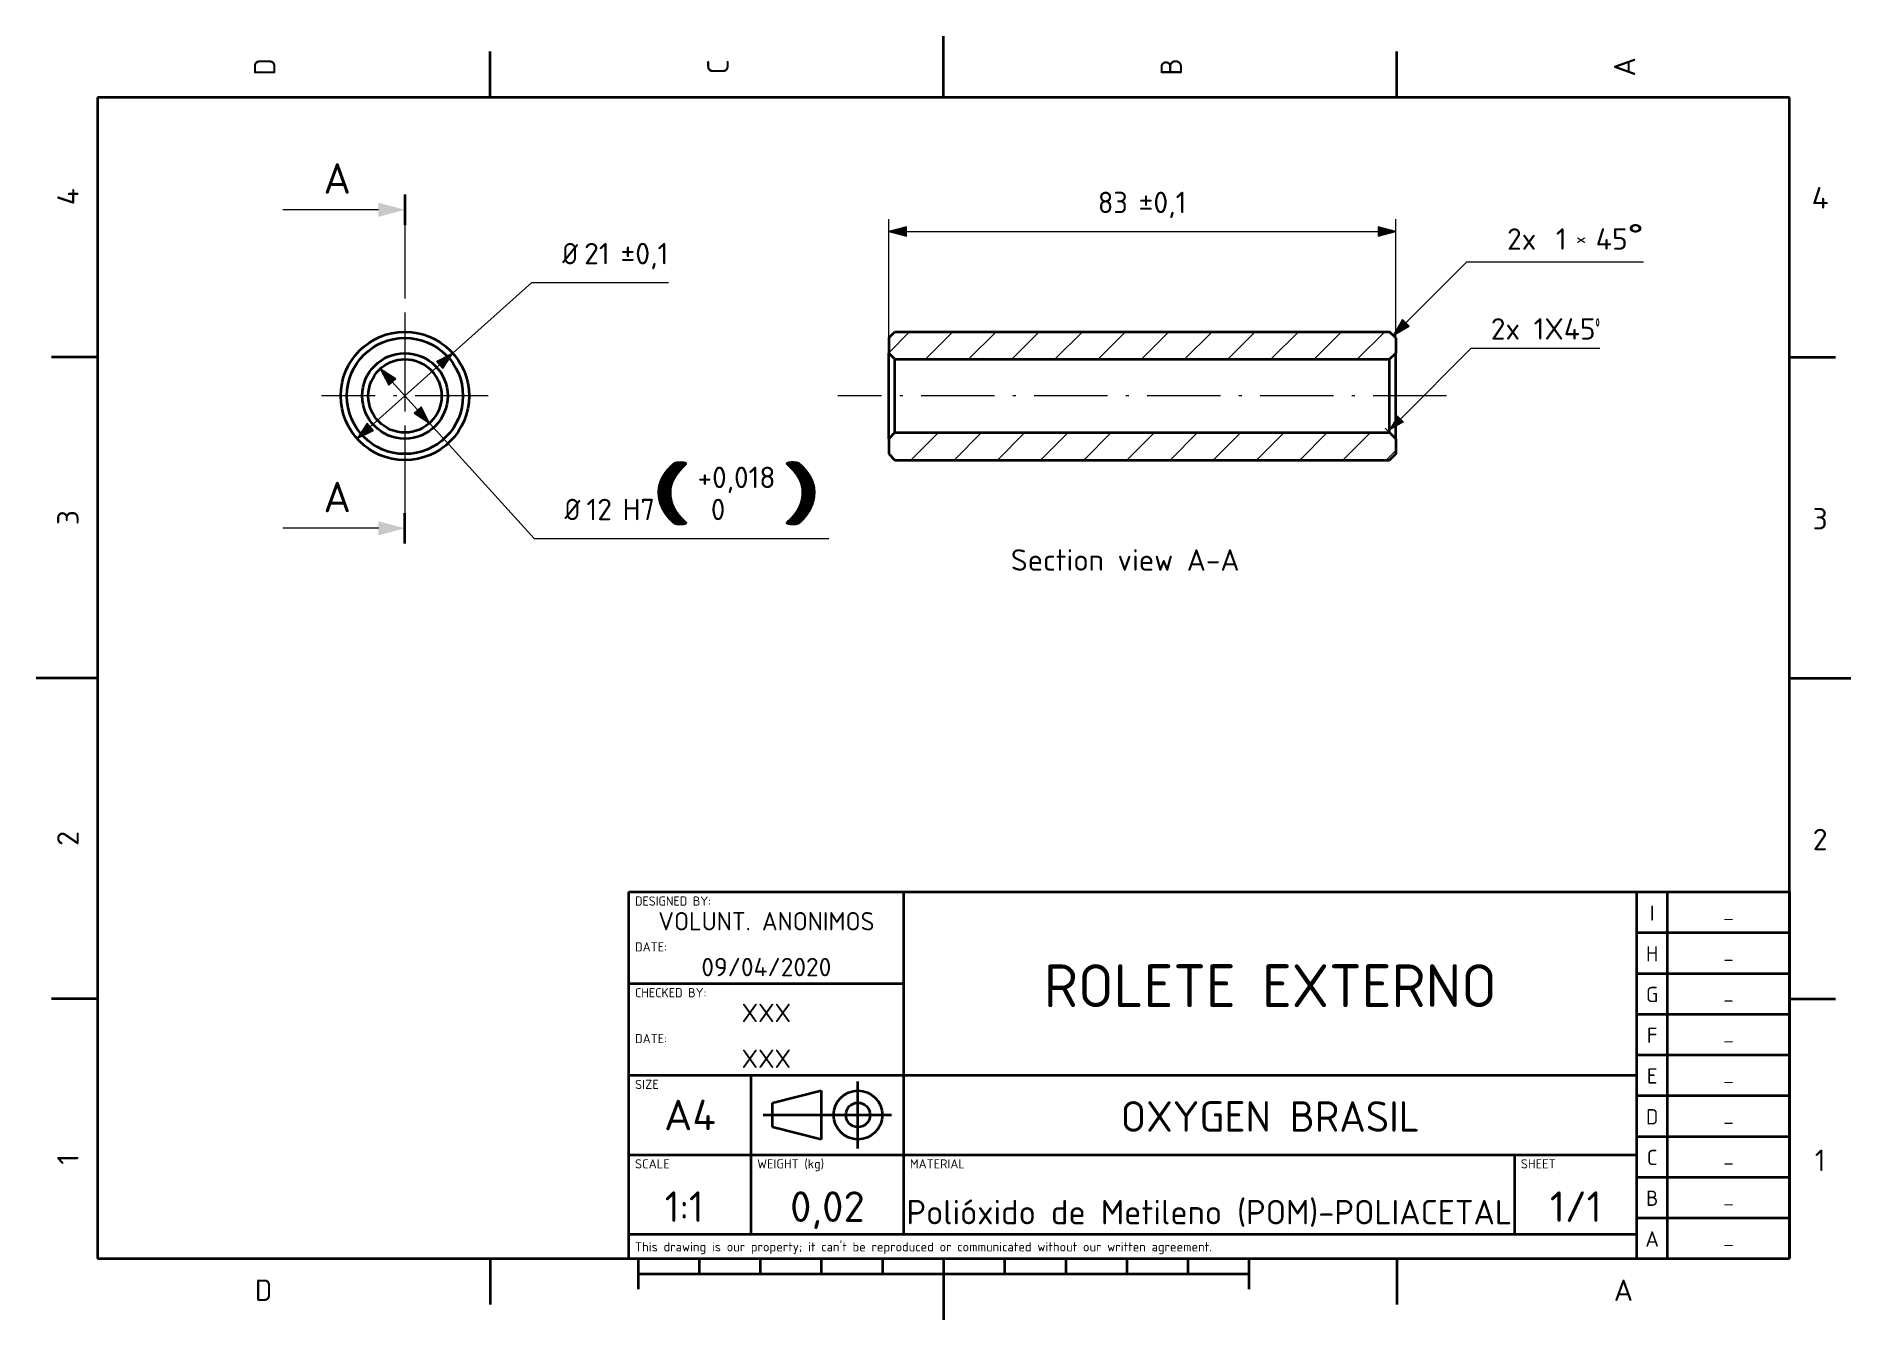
# Model space of a CAD drawing. Extents: x 0 to 297, y 0 to 210.
import ezdxf
from ezdxf.enums import TextEntityAlignment as Align

# ---------------------------------------------------------------- set-up
doc = ezdxf.new("R2010")
doc.units = 0
doc.linetypes.add('DASHDOT', pattern=[18.5, 12, -3, 0.5, -3])
doc.layers.get('0').update_dxf_attribs({"lineweight": 13})
doc.styles.get("Standard").update_dxf_attribs({"font": 'isocp.shx'})
doc.dimstyles.get("Standard").update_dxf_attribs({"dimtxt": 2.5, "dimasz": 2.5, "dimexe": 1.25, "dimexo": 0.625, "dimtad": 1, "dimcen": 2.5, "dimadec": 0, "dimazin": 0, "dimtfac": 1, "dimtmove": 0, "dimatfit": 0, "dimfxl": 1, "dimarcsym": 0})

# ---------------------------------------------------------------- blocks, each defined once
blk = doc.blocks.new('BLOCK1309')
at = {"color": 7, "lineweight": 18, "width": 1.110901}
blk.add_text('A', height=3.5, dxfattribs=at).set_placement((258.226196, 3.076224), (261.373749, 3.076224), align=Align.FIT)
blk = doc.blocks.new('BLOCK1310')
at = {"color": 7, "lineweight": 18, "width": 0.933333}
blk.add_text('D', height=3.5, dxfattribs=at).set_placement((35.799999, 3.076224), (38.599998, 3.076224), align=Align.FIT)
blk = doc.blocks.new('BLOCK1311')
at = {"color": 7, "lineweight": 18, "width": 0.933334}
blk.add_text('B', height=3.5, rotation=90, dxfattribs=at).set_placement((187.523788, 203.600006), (187.523788, 206.400009), align=Align.FIT)
blk = doc.blocks.new('BLOCK1312')
at = {"color": 7, "lineweight": 18, "width": 0.815852}
blk.add_text('C', height=3.5, rotation=90, dxfattribs=at).set_placement((113.323776, 203.77623), (113.323776, 206.223785), align=Align.FIT)
blk = doc.blocks.new('BLOCK1313')
at = {"color": 7, "lineweight": 18, "width": 1.110901}
blk.add_text('A', height=3.5, rotation=90, dxfattribs=at).set_placement((261.723755, 203.426224), (261.723755, 206.573776), align=Align.FIT)
blk = doc.blocks.new('BLOCK1314')
at = {"color": 7, "lineweight": 18, "width": 0.933334}
blk.add_text('D', height=3.5, rotation=90, dxfattribs=at).set_placement((39.123775, 203.600006), (39.123775, 206.400009), align=Align.FIT)
blk = doc.blocks.new('BLOCK1315')
at = {"color": 7, "lineweight": 18, "width": 0.863838}
blk.add_text('3', height=3.5, dxfattribs=at).set_placement((290.776215, 129.326218), (293.223755, 129.326218), align=Align.FIT)
blk = doc.blocks.new('BLOCK1316')
at = {"color": 7, "lineweight": 18, "width": 0.863843}
blk.add_text('3', height=3.5, rotation=90, dxfattribs=at).set_placement((6.923776, 130.02623), (6.923776, 132.473785), align=Align.FIT)
blk = doc.blocks.new('BLOCK1317')
at = {"color": 7, "lineweight": 18, "width": 0.863838}
blk.add_text('2', height=3.5, dxfattribs=at).set_placement((290.776215, 76.826225), (293.223755, 76.826225), align=Align.FIT)
blk = doc.blocks.new('BLOCK1318')
at = {"color": 7, "lineweight": 18, "width": 0.863843}
blk.add_text('2', height=3.5, rotation=90, dxfattribs=at).set_placement((6.923776, 77.526222), (6.923776, 79.973778), align=Align.FIT)
blk = doc.blocks.new('BLOCK1319')
at = {"color": 7, "lineweight": 18, "width": 0.933329}
blk.add_text('4', height=3.5, dxfattribs=at).set_placement((290.600006, 181.826218), (293.399994, 181.826218), align=Align.FIT)
blk = doc.blocks.new('BLOCK1320')
at = {"color": 7, "lineweight": 18, "width": 0.933334}
blk.add_text('4', height=3.5, rotation=90, dxfattribs=at).set_placement((6.923776, 182.350006), (6.923776, 185.150009), align=Align.FIT)
blk = doc.blocks.new('BLOCK1321')
at = {"color": 7, "lineweight": 18, "width": 0.953214}
blk.add_text('1', height=3.5, dxfattribs=at).set_placement((291.126221, 24.326223), (292.873779, 24.326223), align=Align.FIT)
blk = doc.blocks.new('BLOCK1322')
at = {"color": 7, "lineweight": 18, "width": 0.953211}
blk.add_text('1', height=3.5, rotation=90, dxfattribs=at).set_placement((6.923776, 25.376225), (6.923776, 27.123777), align=Align.FIT)
blk = doc.blocks.new('BLOCK1323')
at = {"color": 7, "lineweight": 18, "width": 0.779092}
blk.add_text("This drawing is our property; it can't be reproduced or communicated without our written agreement.", height=1.5, dxfattribs=at).set_placement((98, 11.175525), (192.437073, 11.175525), align=Align.FIT)
blk = doc.blocks.new('BLOCK1324')
at = {"color": 7, "lineweight": 18, "width": 0.857432}
blk.add_text('SCALE', height=1.5, dxfattribs=at).set_placement((98, 24.751049), (103.695801, 24.751049), align=Align.FIT)
blk = doc.blocks.new('BLOCK1325')
at = {"color": 7, "lineweight": 18, "width": 0.631999}
blk.add_text('  1:1', height=5, dxfattribs=at).set_placement((96.755241, 16), (109.244751, 16), align=Align.FIT)
blk = doc.blocks.new('BLOCK1326')
at = {"color": 7, "lineweight": 18, "width": 0.802234}
blk.add_text('WEIGHT (kg)', height=1.5, dxfattribs=at).set_placement((118, 24.751049), (128.944763, 24.751049), align=Align.FIT)
blk = doc.blocks.new('BLOCK1327')
at = {"color": 7, "lineweight": 18, "width": 0.767143}
blk.add_text('0,02', height=5, dxfattribs=at).set_placement((123.381119, 16), (135.618881, 16), align=Align.FIT)
blk = doc.blocks.new('BLOCK1328')
at = {"color": 7, "lineweight": 18, "width": 0.899371}
blk.add_text('MATERIAL', height=1.5, dxfattribs=at).set_placement((143, 24.751049), (151.993713, 24.751049), align=Align.FIT)
blk = doc.blocks.new('BLOCK1329')
at = {"color": 7, "lineweight": 18, "width": 0.788557}
blk.add_text('Polióxido de Metileno (POM)-POLIACETAL', height=4, dxfattribs=at).set_placement((142.433563, 15.6), (241.566437, 15.6), align=Align.FIT)
blk = doc.blocks.new('BLOCK1330')
at = {"color": 7, "lineweight": 18, "width": 0.839691}
blk.add_text('SHEET', height=1.5, dxfattribs=at).set_placement((243, 24.751049), (248.697906, 24.751049), align=Align.FIT)
blk = doc.blocks.new('BLOCK1331')
at = {"color": 7, "lineweight": 18, "width": 0.672753}
blk.add_text('1/1', height=5, dxfattribs=at).set_placement((247.755249, 16), (256.244751, 16), align=Align.FIT)
blk = doc.blocks.new('BLOCK1332')
at = {"color": 7, "lineweight": 18, "width": 0.839548}
blk.add_text('SIZE', height=1.5, dxfattribs=at).set_placement((98, 37.751049), (101.897903, 37.751049), align=Align.FIT)
blk = doc.blocks.new('BLOCK1333')
at = {"color": 7, "lineweight": 18, "width": 0.991259}
blk.add_text('A4', height=5, dxfattribs=at).set_placement((102.751747, 31), (111.248253, 31), align=Align.FIT)
blk = doc.blocks.new('BLOCK1334')
at = {"color": 7, "lineweight": 18, "width": 0.832842}
blk.add_text('OXYGEN BRASIL', height=5, dxfattribs=at).set_placement((177.510498, 30.751749), (226.489517, 30.751749), align=Align.FIT)
blk = doc.blocks.new('BLOCK1335')
at = {"color": 7, "lineweight": 18, "width": 0.77958}
blk.add_text('CHECKED BY:', height=1.5, dxfattribs=at).set_placement((98, 52.751049), (109.693703, 52.751049), align=Align.FIT)
blk = doc.blocks.new('BLOCK1336')
at = {"color": 7, "lineweight": 18, "width": 0.993964}
blk.add_text('XXX', height=3, dxfattribs=at).set_placement((115.453148, 48.700001), (123.546852, 48.700001), align=Align.FIT)
blk = doc.blocks.new('BLOCK1337')
at = {"color": 7, "lineweight": 18, "width": 0.9182}
blk.add_text('DATE:', height=1.5, dxfattribs=at).set_placement((98, 45.251049), (103.246857, 45.251049), align=Align.FIT)
blk = doc.blocks.new('BLOCK1338')
at = {"color": 7, "lineweight": 18, "width": 0.993964}
blk.add_text('XXX', height=3, dxfattribs=at).set_placement((115.453148, 41.200001), (123.546852, 41.200001), align=Align.FIT)
blk = doc.blocks.new('BLOCK1339')
at = {"color": 7, "lineweight": 18, "width": 0.802887}
blk.add_text('DESIGNED BY:', height=1.5, dxfattribs=at).set_placement((98, 67.751053), (110.444756, 67.751053), align=Align.FIT)
blk = doc.blocks.new('BLOCK1340')
at = {"color": 7, "lineweight": 18, "width": 0.817531}
blk.add_text('VOLUNT. ANONIMOS', height=3, dxfattribs=at).set_placement((101.80629, 63.700001), (137.193695, 63.700001), align=Align.FIT)
blk = doc.blocks.new('BLOCK1341')
at = {"color": 7, "lineweight": 18, "width": 0.9182}
blk.add_text('DATE:', height=1.5, dxfattribs=at).set_placement((98, 60.251049), (103.246857, 60.251049), align=Align.FIT)
blk = doc.blocks.new('BLOCK1342')
at = {"color": 7, "lineweight": 18, "width": 0.741134}
blk.add_text('09/04/2020', height=3, dxfattribs=at).set_placement((108.859436, 56.200001), (130.140564, 56.200001), align=Align.FIT)
blk = doc.blocks.new('BLOCK1343')
at = {"color": 7, "lineweight": 18, "width": 0.821077}
blk.add_text('ROLETE EXTERNO', height=7, dxfattribs=at).set_placement((164.914688, 51.152447), (239.085312, 51.152447), align=Align.FIT)
blk = doc.blocks.new('BLOCK1344')
at = {"color": 7, "lineweight": 18, "width": 1.110905}
blk.add_text('A', height=2.5, dxfattribs=at).set_placement((263.375885, 11.959208), (265.624146, 11.959208), align=Align.FIT)
blk = doc.blocks.new('BLOCK1345')
at = {"color": 7, "lineweight": 18, "width": 1.180341}
blk.add_text('_', height=2, dxfattribs=at).set_placement((276.100708, 12.234033), (277.899323, 12.234033), align=Align.FIT)
blk = doc.blocks.new('BLOCK1346')
at = {"color": 7, "lineweight": 18, "width": 0.933333}
blk.add_text('B', height=2.5, dxfattribs=at).set_placement((263.5, 18.625874), (265.5, 18.625874), align=Align.FIT)
blk = doc.blocks.new('BLOCK1347')
at = {"color": 7, "lineweight": 18, "width": 1.180341}
blk.add_text('_', height=2, dxfattribs=at).set_placement((276.100708, 18.9007), (277.899323, 18.9007), align=Align.FIT)
blk = doc.blocks.new('BLOCK1348')
at = {"color": 7, "lineweight": 18, "width": 0.815855}
blk.add_text('C', height=2.5, dxfattribs=at).set_placement((263.625885, 25.29254), (265.374146, 25.29254), align=Align.FIT)
blk = doc.blocks.new('BLOCK1349')
at = {"color": 7, "lineweight": 18, "width": 1.180341}
blk.add_text('_', height=2, dxfattribs=at).set_placement((276.100708, 25.567366), (277.899323, 25.567366), align=Align.FIT)
blk = doc.blocks.new('BLOCK1350')
at = {"color": 7, "lineweight": 18, "width": 0.933333}
blk.add_text('D', height=2.5, dxfattribs=at).set_placement((263.5, 31.959206), (265.5, 31.959206), align=Align.FIT)
blk = doc.blocks.new('BLOCK1351')
at = {"color": 7, "lineweight": 18, "width": 1.180341}
blk.add_text('_', height=2, dxfattribs=at).set_placement((276.100708, 32.234032), (277.899323, 32.234032), align=Align.FIT)
blk = doc.blocks.new('BLOCK1352')
at = {"color": 7, "lineweight": 18, "width": 0.863846}
blk.add_text('E', height=2.5, dxfattribs=at).set_placement((263.625885, 38.625874), (265.374146, 38.625874), align=Align.FIT)
blk = doc.blocks.new('BLOCK1353')
at = {"color": 7, "lineweight": 18, "width": 1.180341}
blk.add_text('_', height=2, dxfattribs=at).set_placement((276.100708, 38.9007), (277.899323, 38.9007), align=Align.FIT)
blk = doc.blocks.new('BLOCK1354')
at = {"color": 7, "lineweight": 18, "width": 0.863846}
blk.add_text('F', height=2.5, dxfattribs=at).set_placement((263.625885, 45.292542), (265.374146, 45.292542), align=Align.FIT)
blk = doc.blocks.new('BLOCK1355')
at = {"color": 7, "lineweight": 18, "width": 1.180341}
blk.add_text('_', height=2, dxfattribs=at).set_placement((276.100708, 45.567368), (277.899323, 45.567368), align=Align.FIT)
blk = doc.blocks.new('BLOCK1356')
at = {"color": 7, "lineweight": 18, "width": 0.933333}
blk.add_text('G', height=2.5, dxfattribs=at).set_placement((263.5, 51.959206), (265.5, 51.959206), align=Align.FIT)
blk = doc.blocks.new('BLOCK1357')
at = {"color": 7, "lineweight": 18, "width": 1.180341}
blk.add_text('_', height=2, dxfattribs=at).set_placement((276.100708, 52.234032), (277.899323, 52.234032), align=Align.FIT)
blk = doc.blocks.new('BLOCK1358')
at = {"color": 7, "lineweight": 18, "width": 0.933333}
blk.add_text('H', height=2.5, dxfattribs=at).set_placement((263.5, 58.625874), (265.5, 58.625874), align=Align.FIT)
blk = doc.blocks.new('BLOCK1359')
at = {"color": 7, "lineweight": 18, "width": 1.180341}
blk.add_text('_', height=2, dxfattribs=at).set_placement((276.100708, 58.9007), (277.899323, 58.9007), align=Align.FIT)
blk = doc.blocks.new('BLOCK1360')
at = {"color": 7, "lineweight": 18, "width": 1.571347}
blk.add_text('I', height=2.5, dxfattribs=at).set_placement((264.125885, 65.292542), (264.874146, 65.292542), align=Align.FIT)
blk = doc.blocks.new('BLOCK1361')
at = {"color": 7, "lineweight": 18, "width": 1.180341}
blk.add_text('_', height=2, dxfattribs=at).set_placement((276.100708, 65.56736), (277.899323, 65.56736), align=Align.FIT)
blk = doc.blocks.new('BLOCK1362')
at = {"color": 7, "lineweight": 35}
for p, q in [((0, 32.958099), (0, 27.958099)), ((0, -24.16362), (0, -19.16362))]:
    blk.add_line(p, q, dxfattribs=at)
at = {"color": 7, "lineweight": 18}
for p, q in [((-4.346666, 30.458099), (-20, 30.458099)), ((-4.346666, -21.66362), (-20, -21.66362))]:
    blk.add_line(p, q, dxfattribs=at)
at = {"color": 7, "linetype": 'DASHDOT', "lineweight": 18}
blk.add_line((0, 27.958099), (0, -19.16362), dxfattribs=at)
at = {"color": 7, "lineweight": 18}
for points in [[(-4.346666, 29.293413), (0, 30.458099), (-4.346666, 31.622786)], [(-4.346666, -22.828306), (0, -21.66362), (-4.346666, -20.498934)]]:
    blk.add_solid(points, dxfattribs=at)
at = {"color": 7, "lineweight": 18, "width": 1.110901}
for p, p2 in [((-13.3332, 33.083099), (-8.836697, 33.083099)), ((-13.3332, -19.03862), (-8.836697, -19.03862))]:
    blk.add_text('A', height=5, dxfattribs=at).set_placement(p, p2, align=Align.FIT)
blk = doc.blocks.new('*D55')
at = {"color": 7, "lineweight": 18}
for p, q in [((68.174337, 158.14884), (81.102011, 169.688478)), ((81.102011, 169.688478), (103.480217, 169.688478)), ((54.669688, 146.094177), (66.012532, 156.219147))]:
    blk.add_line(p, q, dxfattribs=at)
for points in [[(66.529592, 155.639894), (68.174337, 158.14884), (65.495473, 156.798401)], [(54.152628, 146.67343), (52.507884, 144.164484), (55.186748, 145.514923)]]:
    blk.add_lwpolyline(points, close=True, dxfattribs=at)
for points in [[(66.529592, 155.639894), (68.174337, 158.14884), (66.529592, 155.639894), (65.495473, 156.798401)], [(54.152628, 146.67343), (52.507884, 144.164484), (54.152628, 146.67343), (55.186748, 145.514923)]]:
    blk.add_solid(points, dxfattribs=at)
for s, width, p, p2 in [('%%c', 0.905882, (86.102011, 172.688478), (88.668676, 172.688478)), ('21', 0.811956, (89.668676, 172.688478), (93.863781, 172.688478)), ('%%p0,1', 0.704457, (95.613785, 172.688478), (103.480217, 172.688478))]:
    blk.add_text(s, height=3.5, dxfattribs=dict(at, width=width)).set_placement(p, p2, align=Align.FIT)
blk = doc.blocks.new('*D56')
at = {"color": 7, "lineweight": 18}
for p, q in [((58.2585, 153.455905), (62.42372, 148.857419)), ((64.369081, 146.709702), (81.475021, 127.824402)), ((81.475021, 127.824402), (129.745888, 127.824402))]:
    blk.add_line(p, q, dxfattribs=at)
for points in [[(58.833979, 153.977163), (56.313139, 155.603622), (57.683021, 152.934647)], [(61.848241, 148.336161), (64.369081, 146.709702), (62.999199, 149.378677)]]:
    blk.add_lwpolyline(points, close=True, dxfattribs=at)
for points in [[(58.833979, 153.977163), (56.313139, 155.603622), (58.833979, 153.977163), (57.683021, 152.934647)], [(61.848241, 148.336161), (64.369081, 146.709702), (61.848241, 148.336161), (62.999199, 149.378677)]]:
    blk.add_solid(points, dxfattribs=at)
for s, height, width, p, p2 in [('(', 8.75, 1.909091, (99.484344, 130.824402), (108.234344, 130.824402)), (')', 8.75, 2.1, (120.995888, 130.824402), (129.745888, 130.824402)), ('+0,018', 3.5, 0.677604, (108.234344, 136.074401), (120.995888, 136.074401)), ('%%c', 3.5, 0.905882, (86.475021, 130.824402), (89.041687, 130.824402)), ('12', 3.5, 0.680288, (90.041687, 130.824402), (94.236794, 130.824402)), ('H7', 3.5, 0.807316, (95.986794, 130.824402), (101.234344, 130.824402)), (' 0', 3.5, 0.718035, (108.234344, 130.824402), (112.781898, 130.824402))]:
    blk.add_text(s, height=height, dxfattribs=dict(at, width=width)).set_placement(p, p2, align=Align.FIT)
blk = doc.blocks.new('BLOCK1363')
at = {"color": 7, "linetype": 'DASHDOT', "lineweight": 18}
for p, q in [((0, 13.65), (0, -13.65)), ((13.65, 0), (-13.65, 0))]:
    blk.add_line(p, q, dxfattribs=at)
blk = doc.blocks.new('BLOCK1364')
at = {"color": 7, "lineweight": 35}
for radius in [10.5, 9.5, 7, 6]:
    blk.add_circle((0, 0), radius, dxfattribs=at)
blk = doc.blocks.new('BLOCK1365')
at = {"color": 7, "lineweight": 18}
blk.add_line((82.480598, -6.480597), (81.292892, -5.292893), dxfattribs=at)
blk.add_lwpolyline([(83.822525, -3.724453), (95.365906, 7.818923), (116.40136, 7.818923)], dxfattribs=at)
blk.add_solid([(83.273491, -3.175415), (81.773491, -5.773491), (84.371567, -4.273491)], dxfattribs=at)
for s, width, p, p2 in [('2x 1X45', 0.761678, (98.563599, 9.218924), (115.701363, 9.218924)), ('%%d', 0.839996, (115.701363, 9.218924), (116.40136, 9.218924))]:
    blk.add_text(s, height=3.5, dxfattribs=dict(at, width=width)).set_placement(p, p2, align=Align.FIT)
blk = doc.blocks.new('BLOCK1366')
at = {"color": 7, "lineweight": 18, "width": 0.799069}
blk.add_text('Section view A-A', height=3.5, dxfattribs=at).set_placement((20, -28.6), (57.423077, -28.6), align=Align.FIT)
blk = doc.blocks.new('*D61')
at = {"color": 7, "lineweight": 18}
for p, q in [((139.527848, 158.156662), (139.527848, 180.066238)), ((222.527848, 158.156662), (222.527848, 180.066238)), ((142.425626, 178.066238), (219.630074, 178.066238))]:
    blk.add_line(p, q, dxfattribs=at)
for points in [[(142.425626, 178.842695), (139.527848, 178.066238), (142.425626, 177.289782)], [(219.630074, 177.289782), (222.527848, 178.066238), (219.630074, 178.842695)]]:
    blk.add_lwpolyline(points, close=True, dxfattribs=at)
for points in [[(142.425626, 178.842695), (139.527848, 178.066238), (142.425626, 178.842695), (142.425626, 177.289782)], [(219.630074, 177.289782), (222.527848, 178.066238), (219.630074, 177.289782), (219.630074, 178.842695)]]:
    blk.add_solid(points, dxfattribs=at)
for s, width, p, p2 in [('83', 0.793801, (173.77208, 181.066238), (178.667184, 181.066238)), ('%%p0,1', 0.704457, (180.417184, 181.066238), (188.283616, 181.066238))]:
    blk.add_text(s, height=3.5, dxfattribs=dict(at, width=width)).set_placement(p, p2, align=Align.FIT)
blk = doc.blocks.new('BLOCK1367')
at = {"color": 7, "lineweight": 18}
for p, q in [((84.645401, 11.952671), (94.613541, 21.920807)), ((94.613541, 21.920807), (123.534386, 21.920807))]:
    blk.add_line(p, q, dxfattribs=at)
blk.add_lwpolyline([(84.096367, 12.501709), (82.596367, 9.903633), (85.194443, 11.403633)], close=True, dxfattribs=at)
blk.add_solid([(84.096367, 12.501709), (82.596367, 9.903633), (84.096367, 12.501709), (85.194443, 11.403633)], dxfattribs=at)
for s, height, width, p, p2 in [('2x ', 3.5, 0.723631, (101.227509, 23.920807), (108.22261, 23.920807)), ('1', 3.5, 0.953214, (109.22261, 23.920807), (110.970169, 23.920807)), ('45', 3.5, 0.850955, (115.720161, 23.920807), (120.96772, 23.920807)), ('%%d', 3.5, 3.079999, (120.96772, 24.620808), (123.534386, 24.620808)), ('×', 1.75, 1.4, (112.470161, 24.795807), (114.220161, 24.795807))]:
    blk.add_text(s, height=height, dxfattribs=dict(at, width=width)).set_placement(p, p2, align=Align.FIT)
blk = doc.blocks.new('BLOCK1368')
at = {"color": 7, "lineweight": 35}
for p, q in [((0, 9.5), (1, 10.5)), ((0, 9.5), (0, 7)), ((1, 10.5), (82, 10.5)), ((83, 9.5), (82, 10.5)), ((83, 9.5), (83, 7)), ((1, 6), (0, 7)), ((0, 0), (0, 7)), ((1, 6), (82, 6)), ((1, 0), (1, 6)), ((82, 6), (83, 7)), ((82, 0), (82, 6)), ((83, 0), (83, 7)), ((0, -7), (0, 0)), ((1, -6), (1, 0)), ((82, -6), (82, 0)), ((83, -7), (83, 0)), ((1, -6), (0, -7)), ((0, -7), (0, -9.5)), ((1, -6), (82, -6)), ((82, -6), (83, -7)), ((83, -7), (83, -9.5)), ((0, -9.5), (1, -10.5)), ((1, -10.5), (82, -10.5)), ((83, -9.5), (82, -10.5))]:
    blk.add_line(p, q, dxfattribs=at)
blk = doc.blocks.new('BLOCK1369')
at = {"color": 7, "lineweight": 18}
for p, q in [((0, -7.071068), (1.071068, -6)), ((3.642136, -10.5), (8.142136, -6)), ((10.713203, -10.5), (15.213203, -6)), ((17.784271, -10.5), (22.284271, -6)), ((24.855339, -10.5), (29.355339, -6)), ((31.926407, -10.5), (36.426407, -6)), ((38.997475, -10.5), (43.497475, -6)), ((46.068542, -10.5), (50.568542, -6)), ((53.13961, -10.5), (57.63961, -6)), ((60.210678, -10.5), (64.710678, -6)), ((67.281746, -10.5), (71.781746, -6)), ((74.352814, -10.5), (78.852814, -6)), ((81.423882, -10.5), (83, -8.923882))]:
    blk.add_line(p, q, dxfattribs=at)
blk = doc.blocks.new('BLOCK1370')
at = {"color": 7, "lineweight": 18}
for p, q in [((0, 7.071068), (3.428932, 10.5)), ((6, 6), (10.5, 10.5)), ((13.071068, 6), (17.571068, 10.5)), ((20.142136, 6), (24.642136, 10.5)), ((27.213203, 6), (31.713203, 10.5)), ((34.284271, 6), (38.784271, 10.5)), ((41.355339, 6), (45.855339, 10.5)), ((48.426407, 6), (52.926407, 10.5)), ((55.497475, 6), (59.997475, 10.5)), ((62.568542, 6), (67.068542, 10.5)), ((69.63961, 6), (74.13961, 10.5)), ((76.710678, 6), (81.210678, 10.5))]:
    blk.add_line(p, q, dxfattribs=at)

msp = doc.modelspace()

# ---------------------------------------------------------------- linework, layer by layer
at = {"color": 7, "lineweight": 35}
for p, q in [((148.5, 200), (148.5, 210)), ((74.3, 200), (74.3, 207.5)), ((222.7, 200), (222.7, 207.5)), ((287, 200), (10, 200)), ((10, 200), (10, 10)), ((287, 10), (287, 200)), ((10, 157.5), (2.5, 157.5)), ((287, 157.5), (294.5, 157.5)), ((10, 105), (0, 105)), ((287, 105), (297, 105)), ((97, 10), (97, 70)), ((97, 70), (287, 70)), ((142, 14), (142, 70)), ((262, 10), (262, 70)), ((267, 10), (267, 70)), ((287, 70), (287, 10)), ((262, 63.333333), (287, 63.333333)), ((262, 56.666667), (287, 56.666667)), ((97, 55), (142, 55)), ((10, 52.5), (2.5, 52.5)), ((287, 52.5), (294.5, 52.5)), ((262, 50), (287, 50)), ((262, 43.333333), (287, 43.333333)), ((97, 40), (262, 40)), ((117, 14), (117, 40)), ((134.5, 28), (134.5, 39)), ((120.5, 35.5), (128.5, 37.5)), ((128.5, 37.5), (128.5, 29.5)), ((262, 36.666667), (287, 36.666667)), ((119, 33.5), (140, 33.5)), ((120.5, 31.5), (120.5, 35.5)), ((128.5, 29.5), (120.5, 31.5)), ((262, 30), (287, 30)), ((97, 27), (262, 27)), ((242, 14), (242, 27)), ((262, 23.333333), (287, 23.333333)), ((262, 16.666667), (287, 16.666667)), ((97, 14), (262, 14)), ((10, 10), (287, 10)), ((74.3, 10), (74.3, 2.5)), ((97, 10), (287, 10)), ((98.5, 10), (98.5, 5)), ((108.5, 10), (108.5, 7.5)), ((118.5, 10), (118.5, 7.5)), ((128.5, 10), (128.5, 7.5)), ((138.5, 10), (138.5, 7.5)), ((148.5, 10), (148.5, 0)), ((158.5, 10), (158.5, 7.5)), ((168.5, 10), (168.5, 7.5)), ((178.5, 10), (178.5, 7.5)), ((188.5, 10), (188.5, 7.5)), ((198.5, 10), (198.5, 5)), ((222.7, 10), (222.7, 2.5)), ((98.5, 7.5), (198.5, 7.5))]:
    msp.add_line(p, q, dxfattribs=at)
at = {"color": 7, "linetype": 'DASHDOT', "lineweight": 18}
msp.add_line((230.827897, 151.156662), (131.227298, 151.156662), dxfattribs=at)
at = {"color": 7, "lineweight": 35}
for radius in [4, 2]:
    msp.add_circle((134.5, 33.5), radius, dxfattribs=at)

# ---------------------------------------------------------------- block references
at = {"lineweight": 0}
for name, p in [('BLOCK1314', (0, 0)), ('BLOCK1312', (0, 0)), ('BLOCK1311', (0, 0)), ('BLOCK1313', (0, 0)), ('BLOCK1362', (60.34111, 151.156662)), ('BLOCK1320', (0, 0)), ('BLOCK1319', (0, 0)), ('BLOCK1367', (139.527848, 151.156662)), ('BLOCK1363', (60.34111, 151.156662)), ('BLOCK1365', (139.527848, 151.156662)), ('BLOCK1364', (60.34111, 151.156662)), ('BLOCK1368', (139.527848, 151.156662)), ('BLOCK1370', (139.527848, 151.156662)), ('BLOCK1369', (139.527848, 151.156662)), ('BLOCK1316', (0, 0)), ('BLOCK1315', (0, 0)), ('BLOCK1366', (139.527848, 151.156662)), ('BLOCK1317', (0, 0)), ('BLOCK1318', (0, 0)), ('BLOCK1339', (0, 0)), ('BLOCK1340', (0, 0)), ('BLOCK1360', (0, 0)), ('BLOCK1361', (0, 0)), ('BLOCK1341', (0, 0)), ('BLOCK1358', (0, 0)), ('BLOCK1342', (0, 0)), ('BLOCK1343', (0, 0)), ('BLOCK1359', (0, 0)), ('BLOCK1335', (0, 0)), ('BLOCK1356', (0, 0)), ('BLOCK1336', (0, 0)), ('BLOCK1357', (0, 0)), ('BLOCK1354', (0, 0)), ('BLOCK1337', (0, 0)), ('BLOCK1355', (0, 0)), ('BLOCK1338', (0, 0)), ('BLOCK1332', (0, 0)), ('BLOCK1352', (0, 0)), ('BLOCK1353', (0, 0)), ('BLOCK1333', (0, 0)), ('BLOCK1334', (0, 0)), ('BLOCK1350', (0, 0)), ('BLOCK1351', (0, 0)), ('BLOCK1348', (0, 0)), ('BLOCK1321', (0, 0)), ('BLOCK1322', (0, 0)), ('BLOCK1324', (0, 0)), ('BLOCK1326', (0, 0)), ('BLOCK1328', (0, 0)), ('BLOCK1330', (0, 0)), ('BLOCK1349', (0, 0)), ('BLOCK1325', (0, 0)), ('BLOCK1327', (0, 0)), ('BLOCK1331', (0, 0)), ('BLOCK1346', (0, 0)), ('BLOCK1329', (0, 0)), ('BLOCK1347', (0, 0)), ('BLOCK1323', (0, 0)), ('BLOCK1344', (0, 0)), ('BLOCK1345', (0, 0)), ('BLOCK1310', (0, 0)), ('BLOCK1309', (0, 0))]:
    msp.add_blockref(name, p, dxfattribs=at)

# ---------------------------------------------------------------- dimensions: what is measured, and where the dimension line sits
at = {"color": 0, "lineweight": 0}
dim = msp.add_linear_dim(base=(139.527848, 178.066238), p1=(222.527848, 158.156662), p2=(139.527848, 158.156662), angle=180, text='<>{}{%%p0,1}', dimstyle='STANDARD', override={"dimtol": 0, "dimlim": 0, "dimtp": 0.1, "dimtm": 0.1}, dxfattribs=at)
dim.commit()
dim.dimension.update_dxf_attribs({"geometry": '*D61', "text_midpoint": (181.027848, 178.066238), "dimtype": 161, "oblique_angle": 5156.620156})
for p1, p2, text, override, picture, middle in [((52.507883, 144.164484), (68.174337, 158.14884), '<>{}{%%p0,1}', {"dimtol": 0, "dimlim": 0, "dimtp": 0.1, "dimtm": 0.1}, '*D55', (91.080419, 178.59551)), ((56.31314, 155.603622), (64.369081, 146.709702), '<>{}{ H7 {\\H2x;\\W0.5;(}\\S+0,018^ 0;{\\H2x;\\W0.5;)}}', {"dimtol": 0, "dimlim": 0, "dimtp": 0.018, "dimtm": 0}, '*D56', (89.80961, 118.62285))]:
    dim = msp.add_diameter_dim_2p(p1=p1, p2=p2, text=text, dimstyle='STANDARD', override=override, dxfattribs=at)
    dim.commit()
    dim.dimension.update_dxf_attribs({"geometry": picture, "text_midpoint": middle, "dimtype": 163})

doc.saveas('drawing.dxf')
